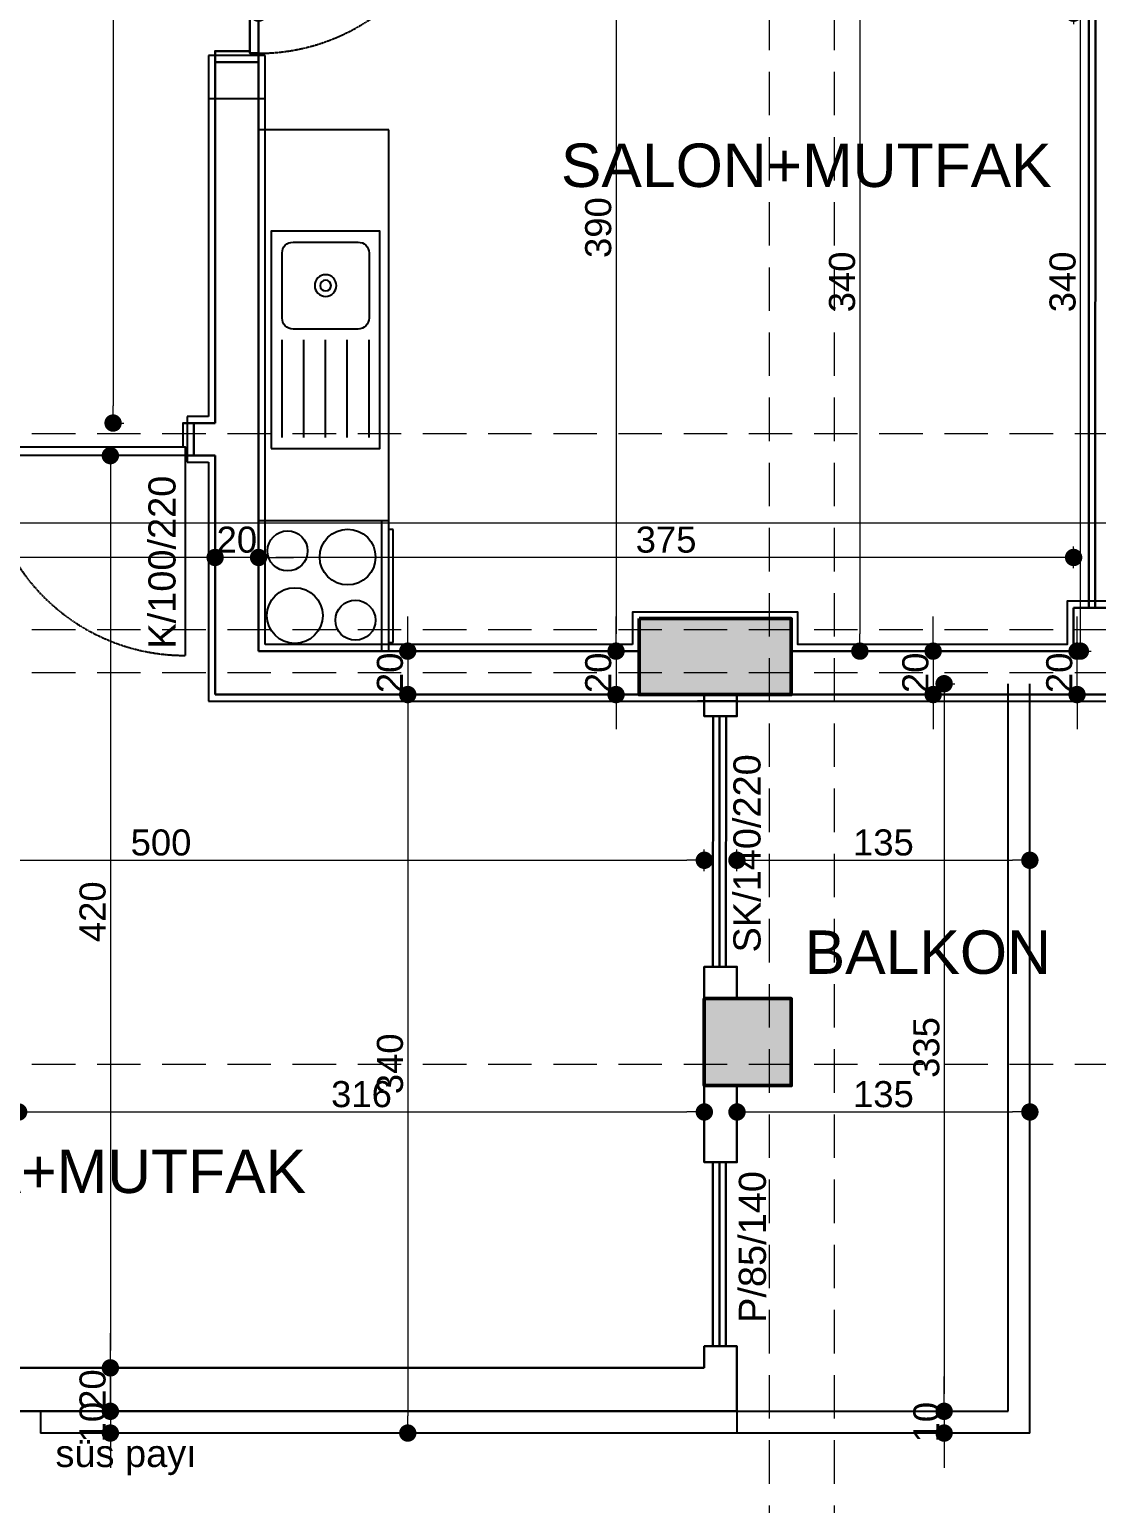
# Model space of a CAD drawing. Header units: millimetres. Extents: x 38129 to 72024, y -56282 to 16512.
# Drawn here: x 49119 to 49610, y -45153 to -44474 of the extents above; entities that cross this region are included whole.
import ezdxf

# ---------------------------------------------------------------- set-up
doc = ezdxf.new("R2010")
doc.units = ezdxf.units.MM
doc.linetypes.add('HIDDEN', pattern=[0.375, 0.25, -0.125])
for name, color, linetype, lineweight in [('AKS', 55, 'HIDDEN', 0), ('COLUMN4', 3, 'Continuous', 50), ('DIŞÖLÇÜ', 37, 'Continuous', 0), ('DUVAR', 255, 'Continuous', 30), ('KAPI', 4, 'Continuous', 30), ('mahal', 7, 'Continuous', 5), ('pencere', 195, 'Continuous', 30), ('pencere+KAPI', 1, 'Continuous', 0), ('TARAMA', 252, 'Continuous', 0), ('ölçü İÇ', 31, 'Continuous', 0)]:
    doc.layers.add(name, color=color, linetype=linetype, lineweight=lineweight)
for name, color, linetype in [('balkon', 171, 'Continuous'), ('HIDDEN', 1, 'HIDDEN'), ('sıva', 41, 'Continuous'), ('tefriş', 42, 'Continuous')]:
    doc.layers.add(name, color=color, linetype=linetype)
doc.styles.add('icdisolcu_yazi', font='arial.ttf')
doc.styles.get("Standard").update_dxf_attribs({"font": 'arial.ttf'})
doc.styles.add('style1', font='arial.ttf')
doc.dimstyles.new('İç Ölçü', dxfattribs={"dimtxt": 12, "dimasz": 8, "dimexe": 5, "dimexo": 0, "dimgap": 2, "dimtad": 1, "dimdec": 0, "dimzin": 12, "dimdsep": 46, "dimtxsty": 'icdisolcu_yazi', "dimblk": 'DOT', "dimcen": 8, "dimdle": 5, "dimclrd": 256, "dimclre": 256, "dimclrt": 7, "dimadec": 0, "dimazin": 3, "dimtfac": 1, "dimtdec": 0, "dimtix": 1, "dimtmove": 2, "dimatfit": 3, "dimldrblk": 'DOT', "dimfxl": 0, "dimtolj": 1, "dimtzin": 0, "dimlwd": -1, "dimlwe": -1, "dimarcsym": 0})

# ---------------------------------------------------------------- blocks, each defined once
blk = doc.blocks.new('_Dot')
at = {"color": 0, "lineweight": -2}
blk.add_line((-0.5, 0), (-1, 0), dxfattribs=at)
at = {"color": 0, "lineweight": 30, "const_width": 0.5}
blk.add_lwpolyline([(-0.25, 0, 1), (0.25, 0, 1)], format="xyb", close=True, dxfattribs=at)
blk = doc.blocks.new('*D1053')
at = {"layer": 'Defpoints', "color": 0, "lineweight": 120, "transparency": 16777216}
for p in [(49190.2, -44670.43), (49155.78, -45090.43), (49155.78, -45090.43)]:
    blk.add_point(p, dxfattribs=at)
at = {"layer": 'ölçü İÇ', "transparency": 16777216}
for p, q in [((49160.78, -44670.43), (49150.78, -44670.43)), ((49155.78, -45090.43), (49160.78, -45090.43))]:
    blk.add_line(p, q, dxfattribs=at)
at = {"layer": 'ölçü İÇ', "linetype": 'Continuous', "transparency": 16777216}
blk.add_line((49155.78, -44678.43), (49155.78, -45082.43), dxfattribs=at)
at = {"layer": 'ölçü İÇ', "transparency": 16777216, "xscale": 8, "yscale": 8, "zscale": 8}
for p, rotation in [((49155.78, -44670.43), 90), ((49155.78, -45090.43), 270)]:
    blk.add_blockref('_Dot', p, dxfattribs=dict(at, rotation=rotation))
at = {"layer": 'ölçü İÇ', "color": 7, "transparency": 16777216, "insert": (49147.66, -44880.43), "char_height": 12, "attachment_point": 5, "rotation": 90, "style": 'icdisolcu_yazi'}
blk.add_mtext('\\A1;420', dxfattribs=at)
blk = doc.blocks.new('*D1054')
at = {"layer": 'Defpoints', "color": 0, "lineweight": 120, "transparency": 16777216}
for p in [(49155.78, -45090.43), (49155.78, -45110.42), (49156.06, -45110.42)]:
    blk.add_point(p, dxfattribs=at)
at = {"layer": 'ölçü İÇ', "linetype": 'Continuous', "transparency": 16777216}
for p, q in [((49155.78, -45082.43), (49155.78, -45074.43)), ((49155.78, -45090.43), (49155.78, -45110.42)), ((49155.78, -45118.42), (49155.78, -45126.42))]:
    blk.add_line(p, q, dxfattribs=at)
at = {"layer": 'ölçü İÇ', "transparency": 16777216}
for p, q in [((49155.78, -45090.43), (49160.78, -45090.43)), ((49156.06, -45110.42), (49150.78, -45110.42))]:
    blk.add_line(p, q, dxfattribs=at)
at = {"layer": 'ölçü İÇ', "transparency": 16777216, "xscale": 8, "yscale": 8, "zscale": 8}
for p, rotation in [((49155.78, -45090.43), 270), ((49155.78, -45110.42), 90)]:
    blk.add_blockref('_Dot', p, dxfattribs=dict(at, rotation=rotation))
at = {"layer": 'ölçü İÇ', "color": 7, "transparency": 16777216, "insert": (49147.66, -45100.42), "char_height": 12, "attachment_point": 5, "rotation": 90, "style": 'icdisolcu_yazi'}
blk.add_mtext('\\A1;20', dxfattribs=at)
blk = doc.blocks.new('*D1055')
at = {"layer": 'Defpoints', "color": 0, "lineweight": 120, "transparency": 16777216}
for p in [(49292.65, -44760.44), (49292.65, -44780.44), (49292.67, -44780.44)]:
    blk.add_point(p, dxfattribs=at)
at = {"layer": 'ölçü İÇ', "linetype": 'Continuous', "transparency": 16777216}
for p, q in [((49292.65, -44752.44), (49292.65, -44744.44)), ((49292.65, -44760.44), (49292.65, -44780.44)), ((49292.65, -44788.44), (49292.65, -44796.44))]:
    blk.add_line(p, q, dxfattribs=at)
at = {"layer": 'ölçü İÇ', "transparency": 16777216}
for p, q in [((49292.65, -44760.44), (49287.65, -44760.44)), ((49292.67, -44780.44), (49287.65, -44780.44))]:
    blk.add_line(p, q, dxfattribs=at)
at = {"layer": 'ölçü İÇ', "transparency": 16777216, "xscale": 8, "yscale": 8, "zscale": 8}
for p, rotation in [((49292.65, -44760.44), 270), ((49292.65, -44780.44), 90)]:
    blk.add_blockref('_Dot', p, dxfattribs=dict(at, rotation=rotation))
at = {"layer": 'ölçü İÇ', "color": 7, "transparency": 16777216, "insert": (49284.52, -44770.44), "char_height": 12, "attachment_point": 5, "rotation": 90, "style": 'icdisolcu_yazi'}
blk.add_mtext('\\A1;20', dxfattribs=at)
blk = doc.blocks.new('*D1056')
at = {"layer": 'Defpoints', "color": 0, "lineweight": 120, "transparency": 16777216}
for p in [(49292.67, -44780.44), (49270.4, -45120.44), (49292.67, -45120.44)]:
    blk.add_point(p, dxfattribs=at)
at = {"layer": 'ölçü İÇ', "transparency": 16777216}
for p, q in [((49292.67, -44780.44), (49287.67, -44780.44)), ((49287.67, -45120.44), (49297.67, -45120.44))]:
    blk.add_line(p, q, dxfattribs=at)
at = {"layer": 'ölçü İÇ', "linetype": 'Continuous', "transparency": 16777216}
blk.add_line((49292.67, -44788.44), (49292.67, -45112.44), dxfattribs=at)
at = {"layer": 'ölçü İÇ', "transparency": 16777216, "xscale": 8, "yscale": 8, "zscale": 8}
for p, rotation in [((49292.67, -44780.44), 90), ((49292.67, -45120.44), 270)]:
    blk.add_blockref('_Dot', p, dxfattribs=dict(at, rotation=rotation))
at = {"layer": 'ölçü İÇ', "color": 7, "transparency": 16777216, "insert": (49284.54, -44950.44), "char_height": 12, "attachment_point": 5, "rotation": 90, "style": 'icdisolcu_yazi'}
blk.add_mtext('\\A1;340', dxfattribs=at)
blk = doc.blocks.new('*D1057')
at = {"layer": 'Defpoints', "color": 0, "lineweight": 120, "transparency": 16777216}
for p in [(49539.54, -44775.44), (49539.54, -45110.42), (49539.55, -45110.42)]:
    blk.add_point(p, dxfattribs=at)
at = {"layer": 'ölçü İÇ', "transparency": 16777216}
for p, q in [((49539.54, -44775.44), (49544.54, -44775.44)), ((49539.55, -45110.42), (49534.54, -45110.42))]:
    blk.add_line(p, q, dxfattribs=at)
at = {"layer": 'ölçü İÇ', "linetype": 'Continuous', "transparency": 16777216}
blk.add_line((49539.54, -44783.44), (49539.54, -45102.42), dxfattribs=at)
at = {"layer": 'ölçü İÇ', "transparency": 16777216, "xscale": 8, "yscale": 8, "zscale": 8}
for p, rotation in [((49539.54, -44775.44), 90), ((49539.54, -45110.42), 270)]:
    blk.add_blockref('_Dot', p, dxfattribs=dict(at, rotation=rotation))
at = {"layer": 'ölçü İÇ', "color": 7, "transparency": 16777216, "insert": (49531.41, -44942.93), "char_height": 12, "attachment_point": 5, "rotation": 90, "style": 'icdisolcu_yazi'}
blk.add_mtext('\\A1;335', dxfattribs=at)
blk = doc.blocks.new('*D1058')
at = {"layer": 'Defpoints', "color": 0, "lineweight": 120, "transparency": 16777216}
for p in [(49539.55, -45110.42), (49539.54, -45120.44), (49539.55, -45120.44)]:
    blk.add_point(p, dxfattribs=at)
at = {"layer": 'ölçü İÇ', "linetype": 'Continuous', "transparency": 16777216}
for p, q in [((49539.54, -45102.42), (49539.54, -45094.42)), ((49539.54, -45110.42), (49539.54, -45120.44)), ((49539.54, -45128.44), (49539.54, -45136.44))]:
    blk.add_line(p, q, dxfattribs=at)
at = {"layer": 'ölçü İÇ', "transparency": 16777216}
for p, q in [((49539.55, -45110.42), (49534.54, -45110.42)), ((49539.55, -45120.44), (49534.54, -45120.44))]:
    blk.add_line(p, q, dxfattribs=at)
at = {"layer": 'ölçü İÇ', "transparency": 16777216, "xscale": 8, "yscale": 8, "zscale": 8}
for p, rotation in [((49539.54, -45110.42), 270), ((49539.54, -45120.44), 90)]:
    blk.add_blockref('_Dot', p, dxfattribs=dict(at, rotation=rotation))
at = {"layer": 'ölçü İÇ', "color": 7, "transparency": 16777216, "insert": (49531.41, -45115.43), "char_height": 12, "attachment_point": 5, "rotation": 90, "style": 'icdisolcu_yazi'}
blk.add_mtext('\\A1;10', dxfattribs=at)
blk = doc.blocks.new('*D1065')
at = {"layer": 'Defpoints', "color": 0, "lineweight": 120, "transparency": 16777216}
for p in [(49429.17, -44972.61), (49429.17, -45080.43), (49113.56, -45090.43)]:
    blk.add_point(p, dxfattribs=at)
at = {"layer": 'ölçü İÇ', "transparency": 16777216}
for p, q in [((49113.56, -44977.61), (49113.56, -44967.61)), ((49429.17, -44977.61), (49429.17, -44967.61))]:
    blk.add_line(p, q, dxfattribs=at)
at = {"layer": 'ölçü İÇ', "linetype": 'Continuous', "transparency": 16777216}
blk.add_line((49121.56, -44972.61), (49421.17, -44972.61), dxfattribs=at)
at = {"layer": 'ölçü İÇ', "transparency": 16777216, "xscale": 8, "yscale": 8, "zscale": 8, "rotation": 180}
blk.add_blockref('_Dot', (49113.56, -44972.61), dxfattribs=at)
at = {"layer": 'ölçü İÇ', "transparency": 16777216, "xscale": 8, "yscale": 8, "zscale": 8}
blk.add_blockref('_Dot', (49429.17, -44972.61), dxfattribs=at)
at = {"layer": 'ölçü İÇ', "color": 7, "transparency": 16777216, "insert": (49271.37, -44964.48), "char_height": 12, "attachment_point": 5, "style": 'icdisolcu_yazi'}
blk.add_mtext('\\A1;316', dxfattribs=at)
blk = doc.blocks.new('*D1067')
at = {"layer": 'Defpoints', "color": 0, "lineweight": 120, "transparency": 16777216}
for p in [(48929, -44856.73), (49429.17, -44856.73), (49429.17, -44905.74)]:
    blk.add_point(p, dxfattribs=at)
at = {"layer": 'ölçü İÇ', "transparency": 16777216}
for p, q in [((48929, -44856.73), (48929, -44851.73)), ((49429.17, -44861.73), (49429.17, -44851.73))]:
    blk.add_line(p, q, dxfattribs=at)
at = {"layer": 'ölçü İÇ', "linetype": 'Continuous', "transparency": 16777216}
blk.add_line((48937, -44856.73), (49421.17, -44856.73), dxfattribs=at)
at = {"layer": 'ölçü İÇ', "transparency": 16777216, "xscale": 8, "yscale": 8, "zscale": 8, "rotation": 180}
blk.add_blockref('_Dot', (48929, -44856.73), dxfattribs=at)
at = {"layer": 'ölçü İÇ', "transparency": 16777216, "xscale": 8, "yscale": 8, "zscale": 8}
blk.add_blockref('_Dot', (49429.17, -44856.73), dxfattribs=at)
at = {"layer": 'ölçü İÇ', "color": 7, "transparency": 16777216, "insert": (49179.09, -44848.6), "char_height": 12, "attachment_point": 5, "style": 'icdisolcu_yazi'}
blk.add_mtext('\\A1;500', dxfattribs=at)
blk = doc.blocks.new('*D1068')
at = {"layer": 'Defpoints', "color": 0, "lineweight": 120, "transparency": 16777216}
for p in [(49579, -44856.73), (49579, -44856.75), (49444.17, -44905.74)]:
    blk.add_point(p, dxfattribs=at)
at = {"layer": 'ölçü İÇ', "transparency": 16777216}
for p, q in [((49444.17, -44861.73), (49444.17, -44851.73)), ((49579, -44856.75), (49579, -44851.73))]:
    blk.add_line(p, q, dxfattribs=at)
at = {"layer": 'ölçü İÇ', "linetype": 'Continuous', "transparency": 16777216}
blk.add_line((49452.17, -44856.73), (49571, -44856.73), dxfattribs=at)
at = {"layer": 'ölçü İÇ', "transparency": 16777216, "xscale": 8, "yscale": 8, "zscale": 8, "rotation": 180}
blk.add_blockref('_Dot', (49444.17, -44856.73), dxfattribs=at)
at = {"layer": 'ölçü İÇ', "transparency": 16777216, "xscale": 8, "yscale": 8, "zscale": 8}
blk.add_blockref('_Dot', (49579, -44856.73), dxfattribs=at)
at = {"layer": 'ölçü İÇ', "color": 7, "transparency": 16777216, "insert": (49511.59, -44848.6), "char_height": 12, "attachment_point": 5, "style": 'icdisolcu_yazi'}
blk.add_mtext('\\A1;135', dxfattribs=at)
blk = doc.blocks.new('*D1069')
at = {"layer": 'Defpoints', "color": 0, "lineweight": 120, "transparency": 16777216}
for p in [(49204, -44717.31), (49204, -44717.31), (49224, -44717.31)]:
    blk.add_point(p, dxfattribs=at)
at = {"layer": 'ölçü İÇ', "transparency": 16777216}
for p, q in [((49224, -44717.31), (49224, -44712.31)), ((49204, -44717.31), (49204, -44722.31))]:
    blk.add_line(p, q, dxfattribs=at)
at = {"layer": 'ölçü İÇ', "linetype": 'Continuous', "transparency": 16777216}
for p, q in [((49196, -44717.31), (49188, -44717.31)), ((49224, -44717.31), (49204, -44717.31)), ((49232, -44717.31), (49240, -44717.31))]:
    blk.add_line(p, q, dxfattribs=at)
at = {"layer": 'ölçü İÇ', "transparency": 16777216, "xscale": 8, "yscale": 8, "zscale": 8}
blk.add_blockref('_Dot', (49204, -44717.31), dxfattribs=at)
at = {"layer": 'ölçü İÇ', "transparency": 16777216, "xscale": 8, "yscale": 8, "zscale": 8, "rotation": 180}
blk.add_blockref('_Dot', (49224, -44717.31), dxfattribs=at)
at = {"layer": 'ölçü İÇ', "color": 7, "transparency": 16777216, "insert": (49214, -44709.18), "char_height": 12, "attachment_point": 5, "style": 'icdisolcu_yazi'}
blk.add_mtext('\\A1;20', dxfattribs=at)
blk = doc.blocks.new('*D1070')
at = {"layer": 'Defpoints', "color": 0, "lineweight": 120, "transparency": 16777216}
for p in [(48929, -44698.65), (48929, -44717.31), (49204, -44717.31)]:
    blk.add_point(p, dxfattribs=at)
at = {"layer": 'ölçü İÇ', "transparency": 16777216}
for p, q in [((48929, -44712.31), (48929, -44722.31)), ((49204, -44717.31), (49204, -44722.31))]:
    blk.add_line(p, q, dxfattribs=at)
at = {"layer": 'ölçü İÇ', "linetype": 'Continuous', "transparency": 16777216}
blk.add_line((49196, -44717.31), (48937, -44717.31), dxfattribs=at)
at = {"layer": 'ölçü İÇ', "transparency": 16777216, "xscale": 8, "yscale": 8, "zscale": 8, "rotation": 180}
blk.add_blockref('_Dot', (48929, -44717.31), dxfattribs=at)
at = {"layer": 'ölçü İÇ', "transparency": 16777216, "xscale": 8, "yscale": 8, "zscale": 8}
blk.add_blockref('_Dot', (49204, -44717.31), dxfattribs=at)
at = {"layer": 'ölçü İÇ', "color": 7, "transparency": 16777216, "insert": (49066.5, -44709.18), "char_height": 12, "attachment_point": 5, "style": 'icdisolcu_yazi'}
blk.add_mtext('\\A1;275', dxfattribs=at)
blk = doc.blocks.new('*D1157')
at = {"layer": 'Defpoints', "color": 0, "lineweight": 120, "transparency": 16777216}
for p in [(49157.03, -43625.43), (49157.03, -44655.43), (49157.03, -44655.43)]:
    blk.add_point(p, dxfattribs=at)
at = {"layer": 'ölçü İÇ', "transparency": 16777216}
for p, q in [((49157.03, -43625.43), (49162.03, -43625.43)), ((49157.03, -44655.43), (49162.03, -44655.43))]:
    blk.add_line(p, q, dxfattribs=at)
at = {"layer": 'ölçü İÇ', "linetype": 'Continuous', "transparency": 16777216}
blk.add_line((49157.03, -43633.43), (49157.03, -44647.43), dxfattribs=at)
at = {"layer": 'ölçü İÇ', "transparency": 16777216, "xscale": 8, "yscale": 8, "zscale": 8}
for p, rotation in [((49157.03, -43625.43), 90), ((49157.03, -44655.43), 270)]:
    blk.add_blockref('_Dot', p, dxfattribs=dict(at, rotation=rotation))
at = {"layer": 'ölçü İÇ', "color": 7, "transparency": 16777216, "insert": (49148.9, -44140.43), "char_height": 12, "attachment_point": 5, "rotation": 90, "style": 'icdisolcu_yazi'}
blk.add_mtext('\\A1;1030', dxfattribs=at)
blk = doc.blocks.new('wertertw')
at = {"layer": 'TARAMA', "lineweight": -3}
h = blk.add_hatch(dxfattribs=at)
h.set_pattern_fill('ANSI33', color=256, scale=2.5, style=0)
h.set_pattern_definition([(45, (-86643.698, -32547.66), (-11.2253202, 11.2253202), []), (45, (-86632.472, -32547.66), (-11.2253202, 11.2253202), [7.9375, -3.96875])])
h.paths.add_polyline_path([(-616.25, 351.94), (-616.25, -88.06), (-306.25, -88.06), (-306.25, -68.06), (-596.25, -68.06), (-596.25, 331.94), (-306.25, 331.94), (-306.25, 351.94)])
h.paths.add_polyline_path([(38.75, -338.06), (78.75, -338.06), (78.75, -378.06), (38.75, -378.06)])
h.paths.add_polyline_path([(-471.25, -318.06), (-441.25, -318.06), (-441.25, -378.06), (-471.25, -378.06)])
h.paths.add_polyline_path([(-961.25, -318.06), (-931.25, -318.06), (-931.25, -378.06), (-961.25, -378.06)])
h.paths.add_polyline_path([(343.75, -163.06), (413.75, -163.06), (413.75, -198.06), (343.75, -198.06)])
h.paths.add_polyline_path([(8.75, -163.06), (78.75, -163.06), (78.75, -198.06), (8.75, -198.06)])
h.paths.add_polyline_path([(-1036.25, -148.06), (-906.25, -148.06), (-906.25, -178.06), (-1036.25, -178.06)])
h.paths.add_polyline_path([(-976.25, 256.94), (-916.25, 256.94), (-916.25, 226.94), (-976.25, 226.94)])
h.paths.add_polyline_path([(343.75, 459.44), (413.75, 459.44), (413.75, 424.44), (343.75, 424.44)])
h.paths.add_polyline_path([(8.75, 459.44), (78.75, 459.44), (78.75, 424.44), (8.75, 424.44)])
h.paths.add_polyline_path([(-616.25, 531.94), (-306.25, 531.94), (-306.25, 511.94), (-616.25, 511.94)])
h.paths.add_polyline_path([(-976.25, 656.94), (-916.25, 656.94), (-916.25, 626.94), (-976.25, 626.94)])
h.paths.add_polyline_path([(-616.25, 971.94), (-306.25, 971.94), (-306.25, 951.94), (-616.25, 951.94)])
h.paths.add_polyline_path([(343.75, 1081.94), (413.75, 1081.94), (413.75, 1046.94), (343.75, 1046.94)])
h.paths.add_polyline_path([(8.75, 1081.94), (78.75, 1081.94), (78.75, 1046.94), (8.75, 1046.94)])
h.paths.add_polyline_path([(-1036.25, 1061.94), (-906.25, 1061.94), (-906.25, 1031.94), (-1036.25, 1031.94)])
h.paths.add_polyline_path([(-931.25, 1286.94), (-901.25, 1286.94), (-901.25, 1226.94), (-931.25, 1226.94)])
h.paths.add_polyline_path([(68.75, 1332.04), (108.75, 1332.04), (108.75, 1292.04), (68.75, 1292.04)])
h.paths.add_polyline_path([(-511.25, 1332.04), (-481.25, 1332.04), (-481.25, 1252.04), (-511.25, 1252.04)])
at = {"layer": 'COLUMN4', "color": 3}
for points in [[(8.75, -163.06), (78.75, -163.06), (78.75, -198.06), (8.75, -198.06)], [(38.75, -338.06), (78.75, -338.06), (78.75, -378.06), (38.75, -378.06)]]:
    blk.add_lwpolyline(points, close=True, dxfattribs=at)
blk = doc.blocks.new('*D1379')
at = {"layer": 'Defpoints', "color": 0, "lineweight": 120, "transparency": 16777216}
for p in [(49579, -44972.61), (49579, -44982.89), (49444.2, -45080.43)]:
    blk.add_point(p, dxfattribs=at)
at = {"layer": 'ölçü İÇ', "transparency": 16777216}
for p, q in [((49444.2, -44977.61), (49444.2, -44967.61)), ((49579, -44977.61), (49579, -44967.61))]:
    blk.add_line(p, q, dxfattribs=at)
at = {"layer": 'ölçü İÇ', "linetype": 'Continuous', "transparency": 16777216}
blk.add_line((49452.2, -44972.61), (49571, -44972.61), dxfattribs=at)
at = {"layer": 'ölçü İÇ', "transparency": 16777216, "xscale": 8, "yscale": 8, "zscale": 8, "rotation": 180}
blk.add_blockref('_Dot', (49444.2, -44972.61), dxfattribs=at)
at = {"layer": 'ölçü İÇ', "transparency": 16777216, "xscale": 8, "yscale": 8, "zscale": 8}
blk.add_blockref('_Dot', (49579, -44972.61), dxfattribs=at)
at = {"layer": 'ölçü İÇ', "color": 7, "transparency": 16777216, "insert": (49511.6, -44964.48), "char_height": 12, "attachment_point": 5, "style": 'icdisolcu_yazi'}
blk.add_mtext('\\A1;135', dxfattribs=at)
blk = doc.blocks.new('*D1380')
at = {"layer": 'Defpoints', "color": 0, "lineweight": 120, "transparency": 16777216}
for p in [(49156.06, -45110.42), (49155.78, -45120.44), (49165.47, -45120.44)]:
    blk.add_point(p, dxfattribs=at)
at = {"layer": 'ölçü İÇ', "linetype": 'Continuous', "transparency": 16777216}
for p, q in [((49155.78, -45102.42), (49155.78, -45094.42)), ((49155.78, -45110.42), (49155.78, -45120.44)), ((49155.78, -45128.44), (49155.78, -45136.44))]:
    blk.add_line(p, q, dxfattribs=at)
at = {"layer": 'ölçü İÇ', "transparency": 16777216}
for p, q in [((49156.06, -45110.42), (49150.78, -45110.42)), ((49160.78, -45120.44), (49150.78, -45120.44))]:
    blk.add_line(p, q, dxfattribs=at)
at = {"layer": 'ölçü İÇ', "transparency": 16777216, "xscale": 8, "yscale": 8, "zscale": 8}
for p, rotation in [((49155.78, -45110.42), 270), ((49155.78, -45120.44), 90)]:
    blk.add_blockref('_Dot', p, dxfattribs=dict(at, rotation=rotation))
at = {"layer": 'ölçü İÇ', "color": 7, "transparency": 16777216, "insert": (49147.66, -45115.43), "char_height": 12, "attachment_point": 5, "rotation": 90, "style": 'icdisolcu_yazi'}
blk.add_mtext('\\A1;10', dxfattribs=at)
blk = doc.blocks.new('*D479')
at = {"layer": 'Defpoints', "color": 0, "lineweight": 120, "transparency": 16777216}
for p in [(49292.65, -44760.44), (49292.65, -44780.44), (49292.67, -44780.44)]:
    blk.add_point(p, dxfattribs=at)
at = {"layer": 'ölçü İÇ', "linetype": 'Continuous', "transparency": 16777216}
for p, q in [((49292.65, -44752.44), (49292.65, -44744.44)), ((49292.65, -44760.44), (49292.65, -44780.44)), ((49292.65, -44788.44), (49292.65, -44796.44))]:
    blk.add_line(p, q, dxfattribs=at)
at = {"layer": 'ölçü İÇ', "transparency": 16777216}
for p, q in [((49292.65, -44760.44), (49287.65, -44760.44)), ((49292.67, -44780.44), (49287.65, -44780.44))]:
    blk.add_line(p, q, dxfattribs=at)
at = {"layer": 'ölçü İÇ', "transparency": 16777216, "xscale": 8, "yscale": 8, "zscale": 8}
for p, rotation in [((49292.65, -44760.44), 270), ((49292.65, -44780.44), 90)]:
    blk.add_blockref('_Dot', p, dxfattribs=dict(at, rotation=rotation))
at = {"layer": 'ölçü İÇ', "color": 7, "transparency": 16777216, "insert": (49284.52, -44770.44), "char_height": 12, "attachment_point": 5, "rotation": 90, "style": 'icdisolcu_yazi'}
blk.add_mtext('\\A1;20', dxfattribs=at)
blk = doc.blocks.new('*D480')
at = {"layer": 'Defpoints', "color": 0, "lineweight": 120, "transparency": 16777216}
for p in [(49534.49, -44760.44), (49534.49, -44780.44), (49534.49, -44780.44)]:
    blk.add_point(p, dxfattribs=at)
at = {"layer": 'ölçü İÇ', "linetype": 'Continuous', "transparency": 16777216}
for p, q in [((49534.49, -44752.44), (49534.49, -44744.44)), ((49534.49, -44760.44), (49534.49, -44780.44)), ((49534.49, -44788.44), (49534.49, -44796.44))]:
    blk.add_line(p, q, dxfattribs=at)
at = {"layer": 'ölçü İÇ', "transparency": 16777216}
for p, q in [((49534.49, -44760.44), (49539.49, -44760.44)), ((49534.49, -44780.44), (49539.49, -44780.44))]:
    blk.add_line(p, q, dxfattribs=at)
at = {"layer": 'ölçü İÇ', "transparency": 16777216, "xscale": 8, "yscale": 8, "zscale": 8}
for p, rotation in [((49534.49, -44760.44), 270), ((49534.49, -44780.44), 90)]:
    blk.add_blockref('_Dot', p, dxfattribs=dict(at, rotation=rotation))
at = {"layer": 'ölçü İÇ', "color": 7, "transparency": 16777216, "insert": (49526.36, -44770.44), "char_height": 12, "attachment_point": 5, "rotation": 90, "style": 'icdisolcu_yazi'}
blk.add_mtext('\\A1;20', dxfattribs=at)
blk = doc.blocks.new('*U7')
for p, q in [((4, 0), (0, 0)), ((96, 0), (100, 0))]:
    blk.add_line(p, q)
blk.add_lwpolyline([(4, 0), (96, 0), (96, -4), (4, -4)], close=True)
for points in [[(0, -20), (5, -20), (5, -4)], [(100, -20), (95, -20), (95, -4)]]:
    blk.add_lwpolyline(points)
at = {"layer": 'DUVAR'}
for p, q in [((0, 0), (0, -20)), ((100, 0), (100, -20))]:
    blk.add_line(p, q, dxfattribs=at)
at = {"layer": 'HIDDEN'}
blk.add_line((4, 0), (4, 92), dxfattribs=at)
blk.add_arc((4, 0), 92, 360, 90, dxfattribs=at)
blk = doc.blocks.new('*D481')
at = {"layer": 'Defpoints', "color": 0, "lineweight": 120, "transparency": 16777216}
for p in [(49292.65, -44760.44), (49292.65, -44780.44), (49292.67, -44780.44)]:
    blk.add_point(p, dxfattribs=at)
at = {"layer": 'ölçü İÇ', "linetype": 'Continuous', "transparency": 16777216}
for p, q in [((49292.65, -44752.44), (49292.65, -44744.44)), ((49292.65, -44760.44), (49292.65, -44780.44)), ((49292.65, -44788.44), (49292.65, -44796.44))]:
    blk.add_line(p, q, dxfattribs=at)
at = {"layer": 'ölçü İÇ', "transparency": 16777216}
for p, q in [((49292.65, -44760.44), (49287.65, -44760.44)), ((49292.67, -44780.44), (49287.65, -44780.44))]:
    blk.add_line(p, q, dxfattribs=at)
at = {"layer": 'ölçü İÇ', "transparency": 16777216, "xscale": 8, "yscale": 8, "zscale": 8}
for p, rotation in [((49292.65, -44760.44), 270), ((49292.65, -44780.44), 90)]:
    blk.add_blockref('_Dot', p, dxfattribs=dict(at, rotation=rotation))
at = {"layer": 'ölçü İÇ', "color": 7, "transparency": 16777216, "insert": (49284.52, -44770.44), "char_height": 12, "attachment_point": 5, "rotation": 90, "style": 'icdisolcu_yazi'}
blk.add_mtext('\\A1;20', dxfattribs=at)
blk = doc.blocks.new('*D482')
at = {"layer": 'Defpoints', "color": 0, "lineweight": 120, "transparency": 16777216}
for p in [(49534.49, -44760.44), (49534.49, -44780.44), (49534.49, -44780.44)]:
    blk.add_point(p, dxfattribs=at)
at = {"layer": 'ölçü İÇ', "linetype": 'Continuous', "transparency": 16777216}
for p, q in [((49534.49, -44752.44), (49534.49, -44744.44)), ((49534.49, -44760.44), (49534.49, -44780.44)), ((49534.49, -44788.44), (49534.49, -44796.44))]:
    blk.add_line(p, q, dxfattribs=at)
at = {"layer": 'ölçü İÇ', "transparency": 16777216}
for p, q in [((49534.49, -44760.44), (49539.49, -44760.44)), ((49534.49, -44780.44), (49539.49, -44780.44))]:
    blk.add_line(p, q, dxfattribs=at)
at = {"layer": 'ölçü İÇ', "transparency": 16777216, "xscale": 8, "yscale": 8, "zscale": 8}
for p, rotation in [((49534.49, -44760.44), 270), ((49534.49, -44780.44), 90)]:
    blk.add_blockref('_Dot', p, dxfattribs=dict(at, rotation=rotation))
at = {"layer": 'ölçü İÇ', "color": 7, "transparency": 16777216, "insert": (49526.36, -44770.44), "char_height": 12, "attachment_point": 5, "rotation": 90, "style": 'icdisolcu_yazi'}
blk.add_mtext('\\A1;20', dxfattribs=at)
blk = doc.blocks.new('*D484')
at = {"layer": 'Defpoints', "color": 0, "lineweight": 120, "transparency": 16777216}
for p in [(49600.72, -44760.44), (49600.72, -44760.44), (49600.72, -44780.44)]:
    blk.add_point(p, dxfattribs=at)
at = {"layer": 'ölçü İÇ', "linetype": 'Continuous', "transparency": 16777216}
for p, q in [((49600.72, -44752.44), (49600.72, -44744.44)), ((49600.72, -44780.44), (49600.72, -44760.44)), ((49600.72, -44788.44), (49600.72, -44796.44))]:
    blk.add_line(p, q, dxfattribs=at)
at = {"layer": 'ölçü İÇ', "transparency": 16777216}
for p, q in [((49600.72, -44760.44), (49605.72, -44760.44)), ((49600.72, -44780.44), (49605.72, -44780.44))]:
    blk.add_line(p, q, dxfattribs=at)
at = {"layer": 'ölçü İÇ', "transparency": 16777216, "xscale": 8, "yscale": 8, "zscale": 8}
for p, rotation in [((49600.72, -44760.44), 270), ((49600.72, -44780.44), 90)]:
    blk.add_blockref('_Dot', p, dxfattribs=dict(at, rotation=rotation))
at = {"layer": 'ölçü İÇ', "color": 7, "transparency": 16777216, "insert": (49592.6, -44770.44), "char_height": 12, "attachment_point": 5, "rotation": 90, "style": 'icdisolcu_yazi'}
blk.add_mtext('\\A1;20', dxfattribs=at)
blk = doc.blocks.new('*D485')
at = {"layer": 'Defpoints', "color": 0, "lineweight": 120, "transparency": 16777216}
for p in [(49602.25, -44420.43), (49602.37, -44420.43), (49602.25, -44760.44)]:
    blk.add_point(p, dxfattribs=at)
at = {"layer": 'ölçü İÇ', "transparency": 16777216}
for p, q in [((49602.37, -44420.43), (49597.25, -44420.43)), ((49602.25, -44760.44), (49607.25, -44760.44))]:
    blk.add_line(p, q, dxfattribs=at)
at = {"layer": 'ölçü İÇ', "linetype": 'Continuous', "transparency": 16777216}
blk.add_line((49602.25, -44752.44), (49602.25, -44428.43), dxfattribs=at)
at = {"layer": 'ölçü İÇ', "transparency": 16777216, "xscale": 8, "yscale": 8, "zscale": 8}
for p, rotation in [((49602.25, -44420.43), 90), ((49602.25, -44760.44), 270)]:
    blk.add_blockref('_Dot', p, dxfattribs=dict(at, rotation=rotation))
at = {"layer": 'ölçü İÇ', "color": 7, "transparency": 16777216, "insert": (49594.12, -44590.44), "char_height": 12, "attachment_point": 5, "rotation": 90, "style": 'icdisolcu_yazi'}
blk.add_mtext('\\A1;340', dxfattribs=at)
blk = doc.blocks.new('*D488')
at = {"layer": 'Defpoints', "color": 0, "lineweight": 120, "transparency": 16777216}
for p in [(49224, -44717.31), (49224, -44717.31), (49599.14, -44740.44)]:
    blk.add_point(p, dxfattribs=at)
at = {"layer": 'ölçü İÇ', "transparency": 16777216}
for p, q in [((49224, -44717.31), (49224, -44712.31)), ((49599.14, -44722.31), (49599.14, -44712.31))]:
    blk.add_line(p, q, dxfattribs=at)
at = {"layer": 'ölçü İÇ', "linetype": 'Continuous', "transparency": 16777216}
blk.add_line((49591.14, -44717.31), (49232, -44717.31), dxfattribs=at)
at = {"layer": 'ölçü İÇ', "transparency": 16777216, "xscale": 8, "yscale": 8, "zscale": 8, "rotation": 180}
blk.add_blockref('_Dot', (49224, -44717.31), dxfattribs=at)
at = {"layer": 'ölçü İÇ', "transparency": 16777216, "xscale": 8, "yscale": 8, "zscale": 8}
blk.add_blockref('_Dot', (49599.14, -44717.31), dxfattribs=at)
at = {"layer": 'ölçü İÇ', "color": 7, "transparency": 16777216, "insert": (49411.57, -44709.18), "char_height": 12, "attachment_point": 5, "style": 'icdisolcu_yazi'}
blk.add_mtext('\\A1;375', dxfattribs=at)
blk = doc.blocks.new('OVEN_60-60')
for p, q in [((60, 0), (0, 0)), ((0, 0), (0, -60)), ((60, -60), (60, 0)), ((0, -56.74), (60, -56.74)), ((0, -60), (60, -60)), ((4, -60), (4, -62)), ((56, -62), (56, -60)), ((4, -62), (56, -62))]:
    blk.add_line(p, q)
for centre, radius in [((16.35, -16.7), 12.84), ((46.12, -13.34), 9.22), ((43.3, -41), 12.84), ((14.22, -44.59), 9.22)]:
    blk.add_circle(centre, radius)
blk = doc.blocks.new('SINK_100x50')
for p, q in [((95, -10), (50, -10)), ((95, -20), (50, -20)), ((95, -30), (50, -30)), ((95, -40), (50, -40))]:
    blk.add_line(p, q)
blk.add_lwpolyline([(100, -5), (100, -55), (0, -55), (0, -5)], close=True)
blk.add_lwpolyline([(5, -15), (5, -45, 0.414214), (10, -50), (40, -50, 0.414214), (45, -45), (45, -15, 0.414214), (40, -10), (10, -10, 0.414214)], format="xyb", close=True)
blk.add_lwpolyline([(95, -50), (50, -50)])
for radius in [5, 2.5]:
    blk.add_circle((25, -30), radius)
blk = doc.blocks.new('*D2545')
at = {"layer": 'Defpoints', "color": 0, "lineweight": 120, "transparency": 16777216}
for p in [(49571.41, -44420.43), (49500.75, -44760.44), (49520.6, -44760.44)]:
    blk.add_point(p, dxfattribs=at)
at = {"layer": 'ölçü İÇ', "transparency": 16777216}
for p, q in [((49505.75, -44420.43), (49495.75, -44420.43)), ((49505.75, -44760.44), (49495.75, -44760.44))]:
    blk.add_line(p, q, dxfattribs=at)
at = {"layer": 'ölçü İÇ', "linetype": 'Continuous', "transparency": 16777216}
blk.add_line((49500.75, -44428.43), (49500.75, -44752.44), dxfattribs=at)
at = {"layer": 'ölçü İÇ', "transparency": 16777216, "xscale": 8, "yscale": 8, "zscale": 8}
for p, rotation in [((49500.75, -44420.43), 90), ((49500.75, -44760.44), 270)]:
    blk.add_blockref('_Dot', p, dxfattribs=dict(at, rotation=rotation))
at = {"layer": 'ölçü İÇ', "color": 7, "transparency": 16777216, "insert": (49492.61, -44590.44), "char_height": 12, "attachment_point": 5, "rotation": 90, "style": 'icdisolcu_yazi'}
blk.add_mtext('\\A1;340', dxfattribs=at)
blk = doc.blocks.new('*D2561')
at = {"layer": 'Defpoints', "color": 0, "lineweight": 120, "transparency": 16777216}
for p in [(49599.14, -44450.43), (49224, -44466.73), (49224, -44494.87)]:
    blk.add_point(p, dxfattribs=at)
at = {"layer": 'ölçü İÇ', "transparency": 16777216}
for p, q in [((49224, -44471.73), (49224, -44461.73)), ((49599.14, -44461.73), (49599.14, -44471.73))]:
    blk.add_line(p, q, dxfattribs=at)
at = {"layer": 'ölçü İÇ', "linetype": 'Continuous', "transparency": 16777216}
blk.add_line((49591.14, -44466.73), (49232, -44466.73), dxfattribs=at)
at = {"layer": 'ölçü İÇ', "transparency": 16777216, "xscale": 8, "yscale": 8, "zscale": 8, "rotation": 180}
blk.add_blockref('_Dot', (49224, -44466.73), dxfattribs=at)
at = {"layer": 'ölçü İÇ', "transparency": 16777216, "xscale": 8, "yscale": 8, "zscale": 8}
blk.add_blockref('_Dot', (49599.14, -44466.73), dxfattribs=at)
at = {"layer": 'ölçü İÇ', "color": 7, "transparency": 16777216, "insert": (49411.57, -44458.6), "char_height": 12, "attachment_point": 5, "style": 'icdisolcu_yazi'}
blk.add_mtext('\\A1;375', dxfattribs=at)
blk = doc.blocks.new('*D2568')
at = {"layer": 'Defpoints', "color": 0, "lineweight": 120, "transparency": 16777216}
for p in [(49394.25, -44370.43), (49386, -44760.44), (49388.53, -44760.44)]:
    blk.add_point(p, dxfattribs=at)
at = {"layer": 'ölçü İÇ', "transparency": 16777216}
for p, q in [((49393.53, -44370.43), (49383.53, -44370.43)), ((49386, -44760.44), (49393.53, -44760.44))]:
    blk.add_line(p, q, dxfattribs=at)
at = {"layer": 'ölçü İÇ', "linetype": 'Continuous', "transparency": 16777216}
blk.add_line((49388.53, -44378.43), (49388.53, -44752.44), dxfattribs=at)
at = {"layer": 'ölçü İÇ', "transparency": 16777216, "xscale": 8, "yscale": 8, "zscale": 8}
for p, rotation in [((49388.53, -44370.43), 90), ((49388.53, -44760.44), 270)]:
    blk.add_blockref('_Dot', p, dxfattribs=dict(at, rotation=rotation))
at = {"layer": 'ölçü İÇ', "color": 7, "transparency": 16777216, "insert": (49380.39, -44565.44), "char_height": 12, "attachment_point": 5, "rotation": 90, "style": 'icdisolcu_yazi'}
blk.add_mtext('\\A1;390', dxfattribs=at)
blk = doc.blocks.new('*D2569')
at = {"layer": 'Defpoints', "color": 0, "lineweight": 120, "transparency": 16777216}
for p in [(49386, -44760.44), (49387.94, -44780.44), (49388.53, -44780.44)]:
    blk.add_point(p, dxfattribs=at)
at = {"layer": 'ölçü İÇ', "linetype": 'Continuous', "transparency": 16777216}
for p, q in [((49388.53, -44752.44), (49388.53, -44744.44)), ((49388.53, -44760.44), (49388.53, -44780.44)), ((49388.53, -44788.44), (49388.53, -44796.44))]:
    blk.add_line(p, q, dxfattribs=at)
at = {"layer": 'ölçü İÇ', "transparency": 16777216}
for p, q in [((49386, -44760.44), (49393.53, -44760.44)), ((49387.94, -44780.44), (49393.53, -44780.44))]:
    blk.add_line(p, q, dxfattribs=at)
at = {"layer": 'ölçü İÇ', "transparency": 16777216, "xscale": 8, "yscale": 8, "zscale": 8}
for p, rotation in [((49388.53, -44760.44), 270), ((49388.53, -44780.44), 90)]:
    blk.add_blockref('_Dot', p, dxfattribs=dict(at, rotation=rotation))
at = {"layer": 'ölçü İÇ', "color": 7, "transparency": 16777216, "insert": (49380.4, -44770.44), "char_height": 12, "attachment_point": 5, "rotation": 90, "style": 'icdisolcu_yazi'}
blk.add_mtext('\\A1;20', dxfattribs=at)

msp = doc.modelspace()

# ---------------------------------------------------------------- linework, layer by layer
msp.add_line((49190.2, -44670.43), (49194.2, -44670.43))
msp.add_lwpolyline([(49194.2, -44655.43), (49189.2, -44655.43), (49189.2, -44666.43)])
msp.add_lwpolyline([(49190.2, -44670.43), (49098.2, -44670.43), (49098.2, -44666.43), (49190.2, -44666.43)], close=True)
at = {"layer": 'AKS', "ltscale": 80}
for p, q in [((49459, -42903.74), (49459, -45280.38)), ((49489, -42903.74), (49489, -45280.38)), ((50129.67, -44660.43), (48049.48, -44660.43)), ((50129.67, -44750.6), (48049.48, -44750.6)), ((50129.67, -44770.44), (48049.48, -44770.44)), ((50129.67, -44950.75), (48049.48, -44950.75))]:
    msp.add_line(p, q, dxfattribs=at)
at = {"layer": 'balkon'}
for p, q in [((49568.99, -45110.42), (49569, -44775.44)), ((49578.99, -45120.44), (49579, -44775.44)), ((49133.56, -45110.42), (49133.56, -45110.42)), ((49444.17, -45110.42), (49568.99, -45110.42)), ((49444.17, -45110.42), (49444.17, -45120.44)), ((49578.99, -45120.44), (49444.17, -45120.44))]:
    msp.add_line(p, q, dxfattribs=at)
at = {"layer": 'balkon', "color": 251}
for p in [(49123.56, -45110.42), (49444.17, -45120.44)]:
    msp.add_line(p, (49123.56, -45120.44), dxfattribs=at)
at = {"layer": 'DUVAR'}
for p, q in [((49204, -44484.2), (49204, -44524.67)), ((49224, -44485.2), (49224, -44520.43)), ((49224, -44760.44), (49224, -44511.04)), ((49204, -44524.67), (49204, -44655.43)), ((49189.2, -44655.43), (49204, -44655.43)), ((49194.2, -44670.43), (49194.2, -44655.43)), ((49190.2, -44670.43), (49204, -44670.43)), ((49204, -44780.44), (49204, -44670.43)), ((49599.14, -44740.44), (49614.13, -44740.44)), ((49599.14, -44760.44), (49599.14, -44740.44)), ((49224, -44760.44), (49399.14, -44760.44)), ((49469, -44760.44), (49599.14, -44760.44)), ((49599.23, -44760.44), (49599.23, -44760.44)), ((49204, -44780.44), (49429.17, -44780.44)), ((49444.17, -44780.44), (49429, -44780.44)), ((49469, -44780.44), (49609.23, -44780.44)), ((49599.23, -44780.44), (49868.87, -44780.44)), ((49444.17, -45080.43), (49444.17, -45110.42)), ((49178.75, -45110.42), (49113.56, -45110.42)), ((49444.17, -45110.42), (49123.56, -45110.42))]:
    msp.add_line(p, q, dxfattribs=at)
for points in [[(49444.17, -44780.45), (49444.17, -44790.44), (49429.17, -44790.43), (49429.17, -44780.44)], [(49444.14, -44920.43), (49444.14, -44905.74), (49429.14, -44905.74), (49429.14, -44920.43)], [(49429.14, -44960.43), (49429.14, -44964.54)], [(49444.14, -44964.54), (49444.14, -44960.43)], [(49444.14, -44960.75), (49444.14, -44995.75), (49429.14, -44995.75), (49429.14, -44960.75)], [(49444.14, -45090.43), (49444.14, -45080.44), (49429.14, -45080.44), (49429.14, -45090.43)], [(49429.17, -45090.43), (49113.56, -45090.43)]]:
    msp.add_lwpolyline(points, dxfattribs=at)
at = {"layer": 'HIDDEN'}
msp.add_line((49190.2, -44670.43), (49190.2, -44762.43), dxfattribs=at)
msp.add_arc((49190.2, -44670.43), 92, 180, 270, dxfattribs=at)
at = {"layer": 'pencere'}
for p, q in [((49606.14, -44450.43), (49606.13, -44740.44)), ((49609.14, -44450.43), (49609.13, -44740.44)), ((49433.17, -44790.44), (49433.14, -44905.74)), ((49436.17, -44790.44), (49436.14, -44905.74)), ((49439.17, -44790.44), (49439.14, -44905.74)), ((49433.14, -45080.44), (49433.14, -44995.75)), ((49436.14, -45080.44), (49436.14, -44995.75)), ((49439.14, -45080.44), (49439.14, -44995.75))]:
    msp.add_line(p, q, dxfattribs=at)
at = {"layer": 'pencere+KAPI', "linetype": 'HIDDEN'}
msp.add_line((50097.86, -44701.51), (48109.43, -44701.51), dxfattribs=at)
at = {"layer": 'sıva'}
for p, q in [((49227, -44486.2), (49201, -44486.2)), ((49201, -44486.2), (49201, -44652.43)), ((49227, -44486.2), (49201, -44486.2)), ((49201, -44486.2), (49201, -44647.43)), ((49227, -44517.43), (49227, -44486.2)), ((49227, -44517.43), (49227, -44486.2)), ((49227, -44506.2), (49201, -44506.2)), ((49201, -44506.2), (49201, -44652.43)), ((49227, -44757.42), (49227, -44514.04)), ((49284, -44700.42), (49284, -44520.42)), ((49227, -44757.42), (49227, -44533.43)), ((49227, -44757.42), (49227, -44533.43)), ((49201, -44652.43), (49191.2, -44652.43)), ((49191.2, -44652.43), (49191.2, -44673.43)), ((49191.2, -44673.43), (49201, -44673.43)), ((49201, -44673.43), (49201, -44783.44)), ((49201, -44673.43), (49201, -44783.44)), ((49201, -44673.43), (49201, -44783.44)), ((49396.14, -44757.43), (49227, -44757.42)), ((49396.14, -44757.43), (49227, -44757.42)), ((49396.14, -44757.43), (49227, -44757.42)), ((49201, -44783.44), (49429.17, -44783.45)), ((49201, -44783.44), (49429.17, -44783.49))]:
    msp.add_line(p, q, dxfattribs=at)
for points in [[(49734.14, -44762.44), (49617.14, -44762.44), (49617.14, -44737.44), (49596.14, -44737.44), (49596.14, -44757.44), (49472.14, -44757.43), (49472.14, -44742.43), (49469.14, -44742.43), (49396.14, -44742.43), (49396.14, -44745.43), (49396.14, -44757.43)], [(49444.17, -44783.46), (49426.03, -44783.49), (49426.03, -44783.49), (49452.03, -44783.5), (49452.03, -44783.45), (49871.87, -44783.45), (49871.87, -44762.44), (49804.14, -44762.44)]]:
    msp.add_lwpolyline(points, dxfattribs=at)
at = {"layer": 'tefriş'}
for p, q in [((49284, -44520.42), (49224, -44520.43)), ((49224, -44760.42), (49284, -44760.42))]:
    msp.add_line(p, q, dxfattribs=at)

# ---------------------------------------------------------------- block references
at = {"layer": 'DIŞÖLÇÜ'}
msp.add_blockref('wertertw', (49390.39, -44582.37), dxfattribs=at)
at = {"layer": 'KAPI', "rotation": 270.0000000000001}
msp.add_blockref('*U7', (49224, -44389.2), dxfattribs=at)
at = {"layer": 'tefriş', "xscale": -1, "rotation": 90}
msp.add_blockref('SINK_100x50', (49224.85, -44567.13), dxfattribs=at)
at = {"layer": 'tefriş', "rotation": 90.00000000000001}
msp.add_blockref('OVEN_60-60', (49224, -44760.42), dxfattribs=at)

# ---------------------------------------------------------------- texts
at = {"layer": 'mahal', "char_height": 20, "attachment_point": 1}
for s, width, insert in [('SALON+MUTFAK', 77.279, (49363.16, -44526.74)), ('BALKON', 275.1074, (49475.36, -44889.03)), ('OTURMA+MUTFAK', 77.279, (48993.69, -44989.92))]:
    msp.add_mtext_dynamic_manual_height_columns(s, width=width, gutter_width=12.5, heights=[0], dxfattribs=dict(at, insert=insert))
at = {"layer": 'pencere+KAPI', "char_height": 12.5, "style": 'style1'}
for s, insert, width, attachment_point, rotation in [('K/100/220', (49173.29, -44679.67), 27.0954, 3, 90), ('SK/140/220', (49442.54, -44807.92), 27.0954, 3, 90), ('P/85/140', (49445.04, -44999.83), 27.0954, 3, 90), ('süs payı', (49195.54, -45139.84), 149.7026, 9, 0)]:
    msp.add_mtext(s, dxfattribs=dict(at, insert=insert, width=width, attachment_point=attachment_point, rotation=rotation))

# ---------------------------------------------------------------- dimensions: what is measured, and where the dimension line sits
at = {"layer": 'ölçü İÇ'}
for base, p1, p2, angle, picture, middle in [((49157.03, -44655.43), (49157.03, -43625.43), (49157.03, -44655.43), 90, '*D1157', (49148.9, -44140.43)), ((49388.53, -44760.44), (49394.25, -44370.43), (49386, -44760.44), 270, '*D2568', (49380.39, -44565.44)), ((49500.75, -44760.44), (49571.41, -44420.43), (49520.6, -44760.44), 270, '*D2545', (49492.61, -44590.44)), ((49602.25, -44420.43), (49602.25, -44760.44), (49602.37, -44420.43), 90, '*D485', (49594.12, -44590.44)), ((49155.78, -45090.43), (49190.2, -44670.43), (49155.78, -45090.43), 90, '*D1053', (49147.66, -44880.43)), ((49292.65, -44780.44), (49292.65, -44760.44), (49292.67, -44780.44), 90, '*D1055', (49284.52, -44770.44)), ((49292.65, -44780.44), (49292.65, -44760.44), (49292.67, -44780.44), 90, '*D479', (49284.52, -44770.44)), ((49292.65, -44780.44), (49292.65, -44760.44), (49292.67, -44780.44), 90, '*D481', (49284.52, -44770.44)), ((49388.53, -44780.44), (49386, -44760.44), (49387.94, -44780.44), 270, '*D2569', (49380.4, -44770.44)), ((49534.49, -44780.44), (49534.49, -44760.44), (49534.49, -44780.44), 90, '*D480', (49526.36, -44770.44)), ((49534.49, -44780.44), (49534.49, -44760.44), (49534.49, -44780.44), 90, '*D482', (49526.36, -44770.44)), ((49600.72, -44760.44), (49600.72, -44780.44), (49600.72, -44760.44), 90, '*D484', (49592.6, -44770.44)), ((49292.67, -45120.44), (49292.67, -44780.44), (49270.4, -45120.44), 90, '*D1056', (49284.54, -44950.44)), ((49539.54, -45110.42), (49539.54, -44775.44), (49539.55, -45110.42), 90, '*D1057', (49531.41, -44942.93)), ((49155.78, -45110.42), (49155.78, -45090.43), (49156.06, -45110.42), 90, '*D1054', (49147.66, -45100.42)), ((49155.78, -45120.44), (49156.06, -45110.42), (49165.47, -45120.44), 90, '*D1380', (49147.66, -45115.43)), ((49539.54, -45120.44), (49539.55, -45110.42), (49539.55, -45120.44), 90, '*D1058', (49531.41, -45115.43))]:
    dim = msp.add_linear_dim(base=base, p1=p1, p2=p2, angle=angle, dimstyle='İç Ölçü', dxfattribs=at)
    dim.commit()
    dim.dimension.update_dxf_attribs({"geometry": picture, "text_midpoint": middle})
for base, p1, p2, picture, middle in [((49224, -44466.73), (49599.14, -44450.43), (49224, -44494.87), '*D2561', (49411.57, -44458.6)), ((48929, -44717.31), (49204, -44717.31), (48929, -44698.65), '*D1070', (49066.5, -44709.18)), ((49204, -44717.31), (49224, -44717.31), (49204, -44717.31), '*D1069', (49214, -44709.18)), ((49224, -44717.31), (49599.14, -44740.44), (49224, -44717.31), '*D488', (49411.57, -44709.18)), ((49429.17, -44856.73), (48929, -44856.73), (49429.17, -44905.74), '*D1067', (49179.09, -44848.6)), ((49579, -44856.73), (49444.17, -44905.74), (49579, -44856.75), '*D1068', (49511.59, -44848.6)), ((49429.17, -44972.61), (49113.56, -45090.43), (49429.17, -45080.43), '*D1065', (49271.37, -44964.48)), ((49579, -44972.61), (49444.2, -45080.43), (49579, -44982.89), '*D1379', (49511.6, -44964.48))]:
    dim = msp.add_linear_dim(base=base, p1=p1, p2=p2, dimstyle='İç Ölçü', dxfattribs=at)
    dim.commit()
    dim.dimension.update_dxf_attribs({"geometry": picture, "text_midpoint": middle})

doc.saveas('drawing.dxf')
